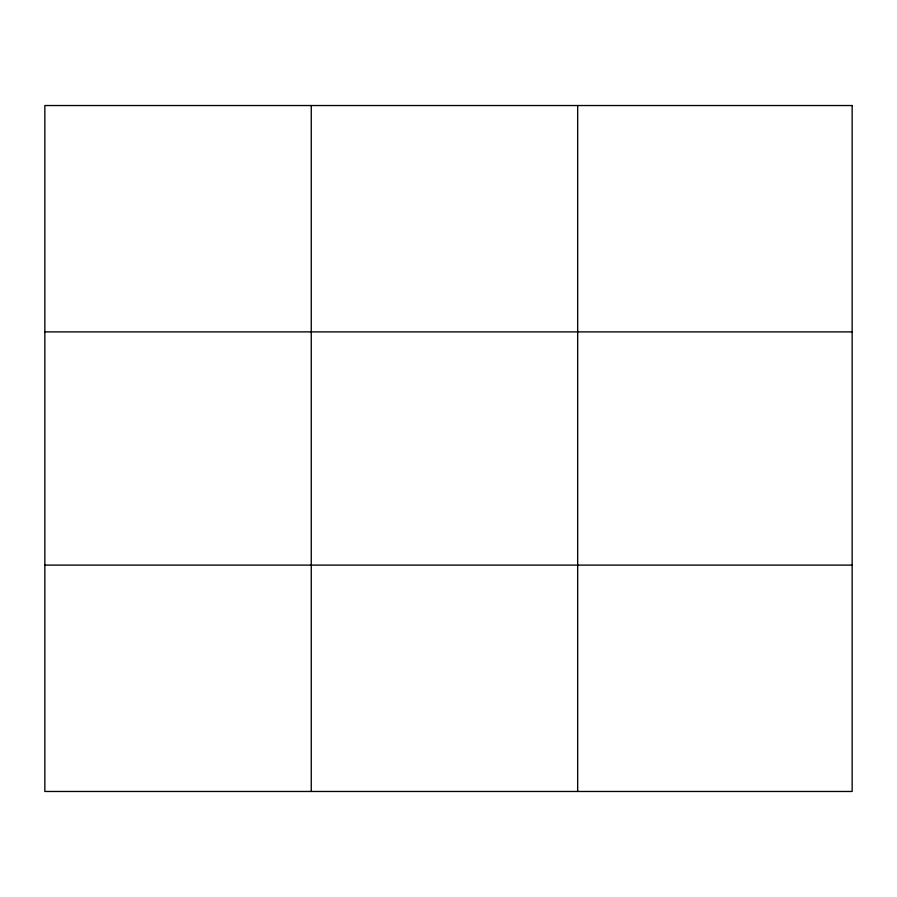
<?xml version="1.0" encoding="UTF-8"?>
<svg xmlns="http://www.w3.org/2000/svg" width="897" height="897" viewBox="0 0 897 897"><rect width="100%" height="100%" fill="white"/><g stroke="black" fill="none" stroke-linecap="round" stroke-linejoin="round"><path stroke-width="1.35" d="M311.259 791.468L311.259 105.532M577.668 791.468L577.668 105.532M44.85 331.89L852.15 331.89M44.85 565.11L852.15 565.11M852.15 105.532L852.15 791.468L44.85 791.468L44.85 105.532L852.15 105.532"/></g></svg>
